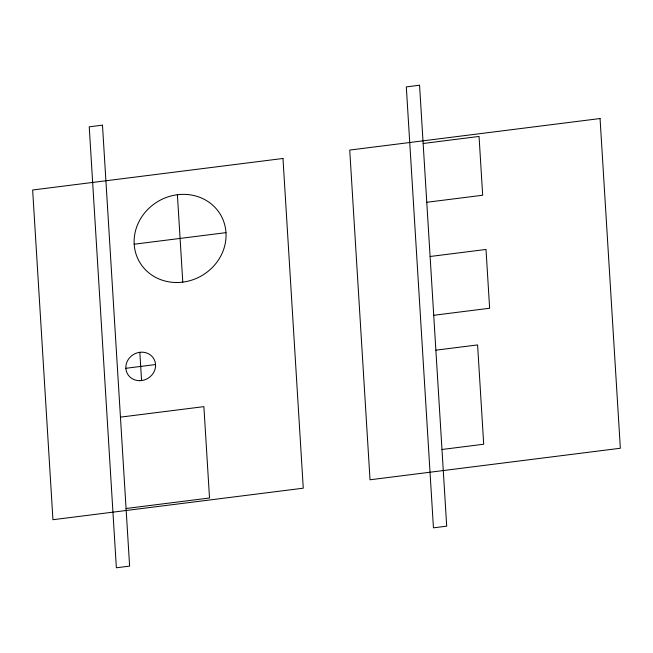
<?xml version="1.0" encoding="UTF-8"?>
<svg xmlns="http://www.w3.org/2000/svg" width="653" height="653" viewBox="0 0 653 653"><rect width="100%" height="100%" fill="white"/><g stroke="black" fill="none" stroke-linecap="round" stroke-linejoin="round"><path stroke-width="0.98" d="M423.152 143.489L479.057 136.444L482.673 195.239L426.768 202.283M134.192 244.214L225.979 232.648M430.107 256.498L486.012 249.454L489.628 308.249L433.723 315.285M125.849 368.3L155.561 364.554M435.869 350.171L477.588 344.923L483.702 444.228L441.983 449.484M120.446 417.136L203.891 406.631L209.515 497.994L126.07 508.499M177.396 194.733L182.775 282.129M139.832 352.285L141.579 380.568M102.48 125.164L89.232 126.829L116.365 567.775L129.612 566.102L102.48 125.164M419.561 85.225L406.313 86.898L433.445 527.836L446.701 526.171L419.561 85.225M282.978 158.475L32.65 189.999L52.942 519.715L303.27 488.191L282.978 158.475M600.058 118.544L349.73 150.068L370.022 479.784L620.35 448.252L600.058 118.544M176.767 282.512A46.894 43.098 -30 0 0 221.457 216.372A46.894 43.098 -30 0 0 142.044 216.412A46.894 43.098 -30 0 0 176.767 282.512M139.628 380.691A15.174 13.95 -30 0 0 154.092 359.289A15.174 13.95 -30 0 0 128.396 359.305A15.174 13.95 -30 0 0 139.628 380.691"/></g></svg>
